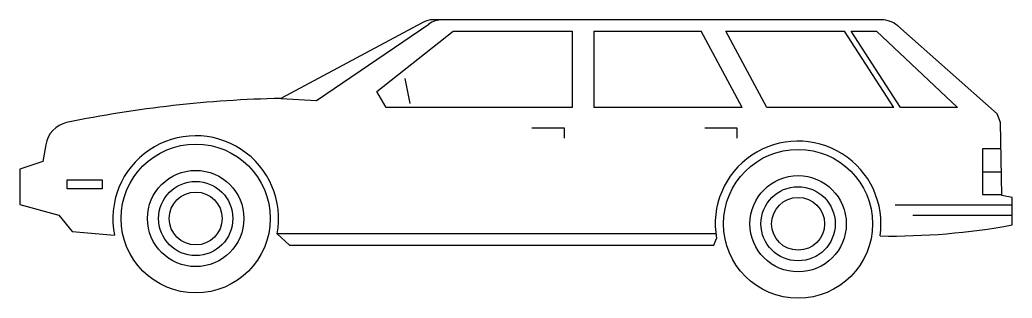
# Model space of a CAD drawing. Extents: x -103.13 to -97.96, y 20.98 to 22.43.
import ezdxf

# ---------------------------------------------------------------- set-up
doc = ezdxf.new("R2010")
doc.units = 0
doc.header["$LTSCALE"] = 100
doc.header["$MEASUREMENT"] = 0
doc.layers.add('AUT', color=2, linetype='CONTINUOUS')
doc.layers.add('C-CARRO', color=2, linetype='CONTINUOUS')

# ---------------------------------------------------------------- blocks, each defined once
blk = doc.blocks.new('AUTG1L')
at = {"layer": 'AUT'}
for p, q in [((1.1794, 1.4101), (0.4434, 1.015)), ((0.6289, 1.004), (1.2137, 1.4031)), ((3.5724, 1.4252), (1.2395, 1.4252)), ((0.9434, 1.0518), (1.3415, 1.3668)), ((1.3415, 1.3668), (1.9619, 1.3668)), ((1.9619, 1.3668), (1.9619, 0.968)), ((2.0737, 1.3668), (2.0737, 0.968)), ((2.0737, 1.3668), (2.6336, 1.3668)), ((2.8467, 0.968), (2.6336, 1.3668)), ((2.9751, 0.968), (2.7621, 1.3668)), ((2.7621, 1.3668), (3.3797, 1.3668)), ((3.6368, 0.968), (3.3797, 1.3668)), ((3.6706, 0.968), (3.4135, 1.3668)), ((3.4135, 1.3668), (3.5469, 1.3668)), ((3.5469, 1.3668), (3.9678, 0.968)), ((4.1742, 0.935), (3.6566, 1.3933)), ((1.0895, 1.1198), (1.1161, 0.9883)), ((0.9916, 0.968), (0.9434, 1.0518)), ((0.4434, 1.015), (0.6289, 1.004)), ((1.9619, 0.968), (0.9916, 0.968)), ((2.8467, 0.968), (2.0737, 0.968)), ((3.6368, 0.968), (2.9751, 0.968)), ((3.9678, 0.968), (3.6706, 0.968)), ((4.192, 0.8892), (4.1742, 0.935)), ((4.1996, 0.5082), (4.192, 0.8892)), ((1.7511, 0.8613), (1.9187, 0.8613)), ((1.9187, 0.8613), (1.9187, 0.808)), ((2.6519, 0.8613), (2.8195, 0.8613)), ((2.8195, 0.8613), (2.8195, 0.808)), ((-0.7813, 0.7727), (-0.7964, 0.686)), ((4.098, 0.7521), (4.098, 0.5133)), ((4.1948, 0.7521), (4.098, 0.7521)), ((-0.7964, 0.686), (-0.9159, 0.6454)), ((-0.9159, 0.6454), (-0.9159, 0.4608)), ((4.098, 0.6327), (4.1972, 0.6327)), ((-0.6695, 0.5438), (-0.6695, 0.5895)), ((-0.6695, 0.5895), (-0.4867, 0.5895)), ((-0.4867, 0.5895), (-0.4867, 0.5438)), ((-0.4867, 0.5438), (-0.6695, 0.5438)), ((4.098, 0.5133), (4.1995, 0.5133)), ((4.253, 0.4981), (4.1996, 0.5082)), ((4.253, 0.3547), (4.253, 0.4981)), ((-0.9159, 0.4608), (-0.7127, 0.4066)), ((3.6434, 0.46), (4.253, 0.46)), ((-0.7127, 0.4066), (-0.6441, 0.3203)), ((4.253, 0.4041), (3.7348, 0.4041)), ((-0.6441, 0.3203), (-0.4227, 0.3014)), ((0.4239, 0.3076), (0.4887, 0.2492)), ((2.7097, 0.3076), (0.4239, 0.3076)), ((2.6985, 0.2492), (2.7133, 0.2838)), ((0.4887, 0.2492), (2.6985, 0.2492))]:
    blk.add_line(p, q, dxfattribs=at)
for centre, radius in [((0, 0.3884), 0.3884), ((3.1379, 0.3609), 0.3884), ((0, 0.3884), 0.2511), ((0, 0.3884), 0.1935), ((3.1379, 0.3609), 0.2511), ((0, 0.3884), 0.1378), ((3.1379, 0.3609), 0.1935), ((3.1379, 0.3609), 0.1378)]:
    blk.add_circle(centre, radius, dxfattribs=at)
for centre, radius, start, end in [((1.2395, 1.2982), 0.127, 90, 118.2288), ((1.2853, 1.2982), 0.127, 90, 124.3098), ((3.5724, 1.2982), 0.127, 48.4809, 90), ((0.5797, -5.2188), 6.2353, 91.2527, 101.58154), ((-0.6373, 0.7475), 0.1462, 103.7698, 170.0913), ((0, 0.3884), 0.4315, 349.2116, 191.6283), ((3.1379, 0.3609), 0.4315, 351.5095, 190.2975), ((3.6172, 3.8182), 3.5214, 269.1466, 280.402)]:
    blk.add_arc(centre, radius, start, end, dxfattribs=at)

msp = doc.modelspace()

# ---------------------------------------------------------------- block references
at = {"layer": 'C-CARRO', "linetype": 'CONTINUOUS'}
msp.add_blockref('AUTG1L', (-102.214, 21.0047), dxfattribs=at)

doc.saveas('drawing.dxf')
